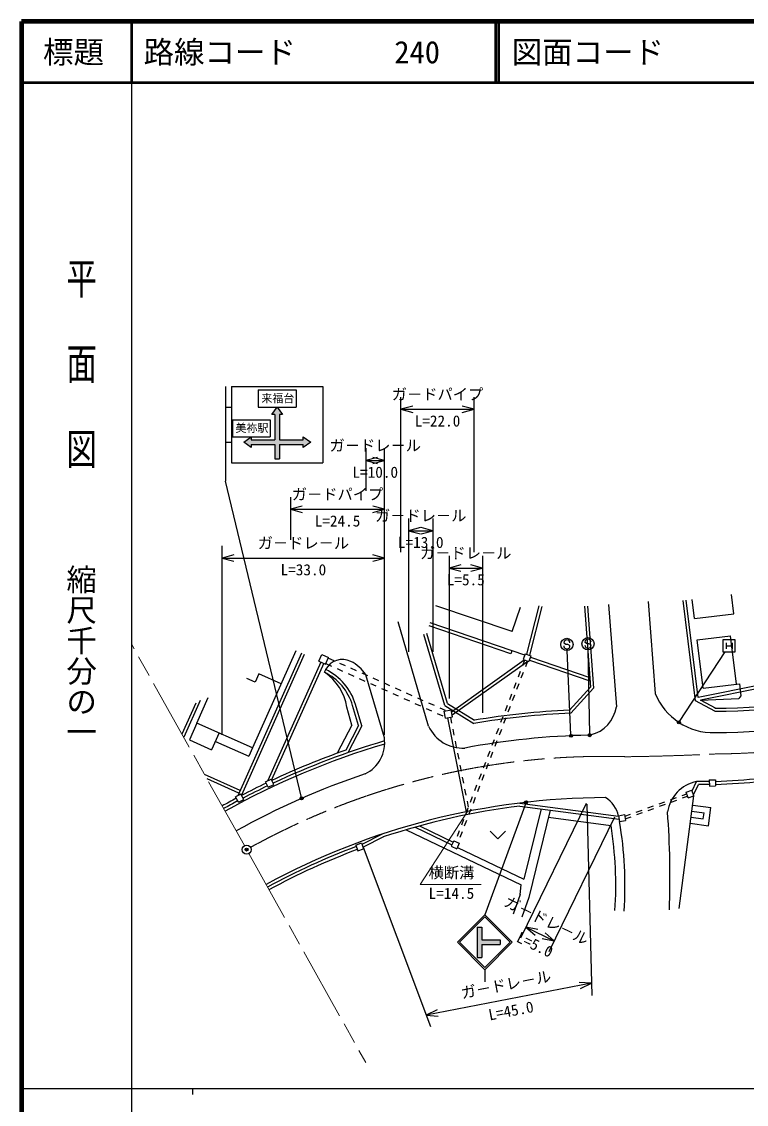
# Model space of a CAD drawing. Units: millimetres, scale not verified. Extents: x 40000 to 680000, y 20000 to 380000.
# Drawn here: x 40000 to 158884, y 202409 to 380000 of the extents above; entities that cross this region are included whole.
import ezdxf
from ezdxf.enums import TextEntityAlignment as Align

# ---------------------------------------------------------------- set-up
doc = ezdxf.new("R2010")
doc.units = ezdxf.units.MM
doc.header["$LTSCALE"] = 1000
doc.header["$PDMODE"] = 32
doc.header["$PDSIZE"] = 500
doc.linetypes.add('CHAIN', pattern=[18.5, 12, -1.5, 3.5, -1.5])
for name, color, linetype, lineweight in [('S-BGD', 7, 'Continuous', 25), ('S-BMK', 2, 'CHAIN', 13), ('S-BMK-SRVR', 3, 'Continuous', 25), ('S-STR-HTXT', 7, 'Continuous', 13), ('S-STR-STRC', 7, 'Continuous', 25), ('S-TTL', 2, 'Continuous', 140), ('S-TTL-BAND', 7, 'Continuous', 25), ('S-TTL-LINE', 7, 'Continuous', 50)]:
    doc.layers.add(name, color=color, linetype=linetype, lineweight=lineweight)
doc.layers.add('S-OTRS', color=6, linetype='Continuous')
doc.layers.add('S-TTL-TXT', color=7, linetype='Continuous')
doc.styles.add('@ＭＳ ゴシック', font='')
doc.styles.add('ＭＳ ゴシック', font='')
doc.styles.get('@ＭＳ ゴシック').set_extended_font_data('@MS Gothic')
doc.styles.get('ＭＳ ゴシック').set_extended_font_data('MS Gothic')

msp = doc.modelspace()

# ---------------------------------------------------------------- hatches: boundary and pattern name
at = {"layer": 'S-STR-STRC'}
for points in [[(76421, 311038), (77671, 311913), (77671, 311413), (81546, 311413), (81546, 315538), (81046, 315538), (81921, 316788), (82796, 315538), (82296, 315538), (82296, 311413), (86171, 311413), (86171, 311913), (87421, 311038), (86171, 310163), (86171, 310663), (82296, 310663), (82296, 308288), (81546, 308288), (81546, 310663), (77671, 310663), (77671, 310163)], [(114741, 231493), (115491, 231493), (115491, 229368), (118491, 229368), (118491, 228618), (115491, 228618), (115491, 226493), (114741, 226493)]]:
    msp.add_hatch(color=256, dxfattribs=at).paths.add_polyline_path(points)

# ---------------------------------------------------------------- linework, layer by layer
at = {"layer": 'S-BGD'}
for p, q in [((156854, 282863), (156473, 286017)), ((120443, 279954), (107968, 284205)), ((124839, 284203), (122834, 276234)), ((136295, 284408), (137561, 267635)), ((142777, 284897), (143915, 269815)), ((150524, 268574), (148530, 285056)), ((150959, 269141), (149027, 285116)), ((150401, 282083), (150020, 285236)), ((120443, 279954), (121812, 283972)), ((125324, 284081), (123309, 276072)), ((132306, 284107), (133307, 270852)), ((132805, 284144), (133822, 270676)), ((150401, 282083), (156854, 282863)), ((106756, 264419), (101744, 281542)), ((120244, 276324), (106839, 280892)), ((122518, 276078), (107000, 281365)), ((109410, 267812), (105996, 279476)), ((109836, 268137), (106476, 279616)), ((150821, 278608), (156281, 279268)), ((157242, 271326), (156281, 279268)), ((151782, 270666), (150821, 278608)), ((85900, 276390), (75449, 253028)), ((86356, 276186), (76050, 253146)), ((84987, 276798), (77862, 260871)), ((88775, 275104), (89265, 276199)), ((89265, 276199), (90360, 275709)), ((89870, 274614), (90360, 275709)), ((90320, 275618), (91232, 275209)), ((110527, 266818), (122458, 275306)), ((120406, 276797), (120244, 276324)), ((122512, 275287), (122155, 274353)), ((122598, 276314), (122276, 275368)), ((122276, 275368), (123222, 275045)), ((122598, 276314), (123545, 275992)), ((123545, 275992), (123222, 275045)), ((123303, 275282), (133228, 271900)), ((123464, 275755), (133187, 272442)), ((89094, 274961), (80393, 255509)), ((89551, 274757), (80993, 255626)), ((88775, 275104), (89870, 274614)), ((89657, 273275), (89873, 273725)), ((89911, 274705), (90824, 274297)), ((91737, 273888), (92650, 273480)), ((92145, 274801), (93058, 274393)), ((93971, 273984), (94884, 273576)), ((110632, 266280), (123041, 275107)), ((122986, 275126), (122628, 274192)), ((78294, 271633), (76925, 272245)), ((78907, 273002), (78294, 271633)), ((82558, 271369), (78907, 273002)), ((93563, 273072), (94475, 272663)), ((95388, 272255), (96301, 271847)), ((95797, 273168), (96709, 272759)), ((99497, 262523), (96469, 272867)), ((97622, 272351), (98535, 271943)), ((121797, 273419), (121439, 272486)), ((122271, 273258), (121913, 272324)), ((97214, 271438), (98127, 271030)), ((99040, 270622), (99952, 270213)), ((99448, 271534), (100361, 271126)), ((101274, 270718), (102186, 270309)), ((121081, 271552), (120724, 270618)), ((121555, 271390), (121197, 270457)), ((133307, 270852), (129886, 267062)), ((133822, 270676), (130117, 266572)), ((161599, 271287), (150959, 269141)), ((161688, 270795), (151336, 268707)), ((151782, 270666), (157738, 271386)), ((157738, 271386), (157978, 269401)), ((68555, 268229), (66286, 263155)), ((69300, 268669), (66590, 262611)), ((68734, 264954), (70615, 269160)), ((100865, 269805), (101778, 269397)), ((102691, 268988), (103604, 268580)), ((103099, 269901), (104012, 269493)), ((104516, 268172), (105429, 267763)), ((104925, 269084), (105838, 268676)), ((106750, 268268), (107663, 267859)), ((120366, 269684), (120008, 268750)), ((120840, 269523), (120482, 268589)), ((153700, 266876), (150524, 268574)), ((151336, 268707), (157638, 268968)), ((153935, 267317), (151336, 268707)), ((157978, 269401), (157638, 268968)), ((94191, 264632), (93337, 267549)), ((95264, 264526), (94297, 267830)), ((95800, 264473), (94776, 267971)), ((106342, 267355), (107255, 266947)), ((108168, 266538), (109081, 266130)), ((108576, 267451), (109489, 267043)), ((109286, 266907), (110464, 267138)), ((109517, 265729), (109286, 266907)), ((109410, 267812), (114172, 264883)), ((109836, 268137), (114274, 265408)), ((110695, 265960), (110464, 267138)), ((119650, 267816), (119293, 266883)), ((120124, 267655), (119766, 266721)), ((68734, 264954), (67509, 262216)), ((77862, 260871), (68734, 264954)), ((94191, 264632), (91768, 259992)), ((109517, 265729), (110695, 265960)), ((109834, 265791), (112907, 250396)), ((110325, 265888), (110521, 264907)), ((118935, 265949), (118577, 265015)), ((119409, 265787), (119051, 264854)), ((72385, 263321), (71160, 260583)), ((95264, 264526), (93154, 260486)), ((95800, 264473), (93506, 260079)), ((110716, 263926), (110912, 262946)), ((118220, 264081), (117862, 263147)), ((118693, 263920), (118335, 262986)), ((67509, 262216), (71160, 260583)), ((71773, 261952), (77250, 259502)), ((111108, 261965), (111304, 260984)), ((117504, 262214), (117146, 261280)), ((117978, 262052), (117620, 261118)), ((77862, 260871), (77250, 259502)), ((111499, 260004), (111695, 259023)), ((116789, 260346), (116431, 259412)), ((117262, 260185), (116904, 259251)), ((111891, 258042), (112087, 257062)), ((116073, 258478), (115715, 257544)), ((116547, 258317), (116189, 257383)), ((75842, 253906), (70000, 256519)), ((75638, 253450), (70409, 255788)), ((80025, 255334), (80928, 255763)), ((81357, 254859), (80928, 255763)), ((112282, 256081), (112478, 255101)), ((115358, 256611), (115000, 255677)), ((115831, 256449), (115473, 255515)), ((80453, 254431), (80025, 255334)), ((80453, 254431), (81357, 254859)), ((112674, 254120), (112870, 253139)), ((114642, 254743), (114284, 253809)), ((115116, 254582), (114758, 253648)), ((149007, 253623), (149947, 253965)), ((150289, 253024), (149947, 253965)), ((149997, 253827), (150708, 255348)), ((150239, 253162), (151028, 254851)), ((152808, 255367), (150708, 255348)), ((152813, 254867), (151028, 254851)), ((152806, 255617), (153806, 255627)), ((152806, 255617), (152815, 254617)), ((152815, 254617), (153815, 254627)), ((153806, 255627), (153815, 254627)), ((75968, 253302), (75083, 252835)), ((75550, 251951), (75083, 252835)), ((75550, 251951), (76435, 252418)), ((76435, 252418), (75968, 253302)), ((113927, 252875), (113569, 251941)), ((114400, 252714), (114043, 251780)), ((146467, 252382), (147407, 252724)), ((146543, 251984), (147483, 252325)), ((147846, 234517), (150289, 253024)), ((148347, 253065), (149110, 253341)), ((148423, 252667), (149246, 252965)), ((149349, 252683), (149007, 253623)), ((149349, 252683), (150289, 253024)), ((113211, 251008), (112853, 250074)), ((113066, 252159), (113261, 251178)), ((113685, 250846), (113327, 249912)), ((121737, 251327), (138021, 249172)), ((121739, 251831), (137923, 249689)), ((125199, 250869), (122380, 239337)), ((126694, 250671), (123191, 236338)), ((140827, 250336), (141767, 250677)), ((142707, 251018), (143647, 251359)), ((142783, 250620), (143723, 250961)), ((144587, 251700), (145527, 252041)), ((144663, 251302), (145603, 251643)), ((149954, 250486), (151937, 250225)), ((150085, 251478), (153059, 251085)), ((152666, 248111), (153059, 251085)), ((112496, 249140), (112138, 248206)), ((112969, 248979), (112612, 248045)), ((126408, 249498), (136680, 248139)), ((137909, 249760), (138892, 249946)), ((137909, 249760), (138095, 248777)), ((138095, 248777), (139078, 248963)), ((138892, 249946), (139078, 248963)), ((138947, 249653), (139887, 249995)), ((139023, 249255), (139963, 249596)), ((140903, 249938), (141843, 250279)), ((149823, 249495), (151806, 249233)), ((151806, 249233), (151937, 250225)), ((103083, 247447), (121949, 238435)), ((104530, 247864), (110571, 244978)), ((105264, 248068), (110787, 245429)), ((111780, 247272), (111422, 246339)), ((112254, 247111), (111896, 246177)), ((116847, 247223), (118097, 245973)), ((119347, 247223), (118097, 245973)), ((149692, 248504), (152666, 248111)), ((94805, 244944), (95744, 245288)), ((95744, 245288), (96090, 244346)), ((99138, 246736), (95830, 245054)), ((99365, 246290), (96004, 244581)), ((110895, 245655), (110464, 244753)), ((110895, 245655), (111797, 245224)), ((111797, 245224), (111366, 244322)), ((94805, 244944), (95151, 244002)), ((95151, 244002), (96090, 244346)), ((110464, 244753), (111366, 244322)), ((111474, 244547), (122380, 239337)), ((121775, 236833), (121949, 238435)), ((123191, 236338), (122069, 233130))]:
    msp.add_line(p, q, dxfattribs=at)
for centre, radius, start, end in [((152538, 389871), 123000, 270.54129, 298.52767), ((92632, 272266), 3122, 63.98616, 152.12375), ((85849, 265331), 9309, 16.47582, 64.39316), ((91337, 269605), 6081, 32.4402, 64.0162), ((85849, 265331), 8809, 16.48029, 64.39316), ((85195, 266361), 8228, 8.29775, 57.16371), ((152538, 389871), 122500, 270.54129, 284.59955), ((153486, 273705), 10331, 202.11578, 271.36793), ((135513, 139486), 127200, 92.43119, 99.65819), ((135513, 139486), 127700, 92.52533, 99.57368), ((131934, 268521), 5697, 284.22493, 351.04567), ((152538, 389871), 126500, 270.54129, 284.07175), ((112341, 267002), 6153, 204.81942, 273.2386), ((135513, 139486), 123500, 91.1482, 100.64981), ((135513, 139486), 127200, 106.42354, 119.23905), ((135513, 139486), 127700, 106.35877, 115.14571), ((93876, 261725), 5678, 295.64047, 8.08175), ((135513, 139486), 128200, 109.29363, 115.14659), ((135513, 139486), 123500, 108.49658, 119.23905), ((148365, 389452), 134185, 272.31837, 278.73313), ((148365, 389452), 134685, 272.31837, 278.73392), ((135513, 139486), 128200, 115.59351, 117.61672), ((135513, 139486), 127700, 115.59439, 117.61585), ((151902, 249456), 6011, 101.45261, 171.29411), ((135513, 139486), 128200, 118.06365, 119.23905), ((136136, 135303), 117414, 90.17107, 118.50713), ((133192, 248617), 4851, 12.7717, 57.68606), ((135513, 139486), 127700, 118.06452, 119.23905), ((136136, 135303), 116914, 97.07415, 108.36705), ((75986, 238307), 62986, 356.15531, 9.56835), ((-4707, 239408), 151065, 358.06949, 4.15964), ((75986, 238307), 61486, 356.15531, 9.20084), ((136136, 135303), 116914, 110.65547, 118.50713), ((136136, 135303), 116414, 110.65757, 118.50713)]:
    msp.add_arc(centre, radius, start, end, dxfattribs=at)
at = {"layer": 'S-BMK'}
for p, q in [((76532, 244851), (58000, 277957)), ((77264, 243542), (96436, 209293))]:
    msp.add_line(p, q, dxfattribs=at)
for centre, radius, start, end in [((152538, 389871), 130000, 270.54129, 279.24562), ((135513, 139486), 120000, 88.20385, 118.88095), ((133892, 666761), 407369, 270.7569, 272.79627)]:
    msp.add_arc(centre, radius, start, end, dxfattribs=at)
at = {"layer": 'S-BMK-SRVR'}
msp.add_circle((76898, 244197), 750, dxfattribs=at)
msp.add_point((76898, 244197), dxfattribs=at)
msp.add_point((76898, 244197), dxfattribs=at)
at = {"layer": 'S-OTRS'}
msp.add_point((76898, 244197), dxfattribs=at)
at = {"layer": 'S-STR-HTXT'}
for q in [(113154, 250446), (115386, 238444)]:
    msp.add_line((105386, 238444), q, dxfattribs=at)
at = {"layer": 'S-STR-STRC'}
for p, q in [((73421, 320153), (73421, 304653)), ((74421, 320153), (74421, 307653)), ((74421, 320153), (89421, 320153)), ((89421, 320153), (89421, 307653)), ((78821, 319588), (85021, 319588)), ((78821, 319588), (78821, 316788)), ((85021, 319588), (85021, 316788)), ((102219, 292971), (102219, 318421)), ((114219, 292971), (114219, 318421)), ((73421, 316778), (74421, 316778)), ((78821, 316788), (85021, 316788)), ((81046, 315538), (81921, 316788)), ((81921, 316788), (82796, 315538)), ((104151, 316939), (102219, 316421)), ((102219, 316421), (114219, 316421)), ((102219, 316421), (104151, 315904)), ((114219, 316421), (112287, 316939)), ((112287, 315904), (114219, 316421)), ((74571, 314713), (80771, 314713)), ((74571, 314713), (74571, 311913)), ((80771, 314713), (80771, 311913)), ((81546, 315538), (81046, 315538)), ((81546, 315538), (81546, 311413)), ((82796, 315538), (82296, 315538)), ((82296, 315538), (82296, 311413)), ((73421, 311028), (74421, 311028)), ((74571, 311913), (80771, 311913)), ((76421, 311038), (77671, 311913)), ((77671, 310163), (76421, 311038)), ((77671, 311913), (77671, 311413)), ((77671, 311413), (81546, 311413)), ((82296, 311413), (86171, 311413)), ((86171, 311913), (87421, 311038)), ((86171, 311413), (86171, 311913)), ((87421, 311038), (86171, 310163)), ((77671, 310663), (81546, 310663)), ((77671, 310663), (77671, 310163)), ((81546, 310663), (81546, 308288)), ((82296, 310663), (86171, 310663)), ((82296, 310663), (82296, 308288)), ((86171, 310163), (86171, 310663)), ((96469, 310016), (96469, 303016)), ((99546, 263016), (99546, 310016)), ((74421, 307653), (89421, 307653)), ((81546, 308288), (82296, 308288)), ((98401, 308534), (96469, 308016)), ((96469, 308016), (99546, 308016)), ((96469, 308016), (98401, 307499)), ((99546, 308016), (97614, 308534)), ((97614, 307499), (99546, 308016)), ((85897, 252743), (73421, 304653)), ((84089, 302016), (84089, 295016)), ((86021, 300534), (84089, 300016)), ((99546, 300016), (97614, 300534)), ((84089, 300016), (99546, 300016)), ((84089, 300016), (86021, 299499)), ((97614, 299499), (99546, 300016)), ((103474, 298504), (103474, 276631)), ((107459, 298504), (107459, 276631)), ((105406, 297022), (103474, 296504)), ((107459, 296504), (105527, 297022)), ((103474, 296504), (107459, 296504)), ((103474, 296504), (105406, 295987)), ((105527, 295987), (107459, 296504)), ((72893, 263016), (72893, 294016)), ((74825, 292534), (72893, 292016)), ((72893, 292016), (99546, 292016)), ((72893, 292016), (74825, 291499)), ((99546, 292016), (97614, 292534)), ((97614, 291499), (99546, 292016)), ((110107, 292375), (110107, 268970)), ((115607, 292375), (115607, 266625)), ((112039, 290893), (110107, 290375)), ((110107, 290375), (115607, 290375)), ((110107, 290375), (112039, 289858)), ((115607, 290375), (113675, 290893)), ((113675, 289858), (115607, 290375)), ((129053, 277994), (128954, 278112)), ((129298, 277854), (129053, 277994)), ((129599, 277852), (129298, 277854)), ((129844, 277740), (129599, 277852)), ((129950, 277604), (129844, 277740)), ((132510, 278102), (132411, 278220)), ((132755, 277963), (132510, 278102)), ((133056, 277960), (132755, 277963)), ((133301, 277849), (133056, 277960)), ((133407, 277712), (133301, 277849)), ((155047, 278609), (155047, 276609)), ((157047, 278609), (155047, 278609)), ((155547, 278109), (155547, 277109)), ((155547, 277609), (156547, 277609)), ((156547, 278109), (156547, 277109)), ((157047, 276609), (157047, 278609)), ((130099, 263018), (129492, 276854)), ((133185, 263114), (132924, 276962)), ((147903, 265191), (155391, 276609)), ((155047, 276609), (157047, 276609)), ((122688, 251809), (115991, 233493)), ((132603, 251777), (121832, 229682)), ((132739, 251667), (133516, 220260)), ((137263, 249506), (126492, 227410)), ((96002, 244580), (107064, 215157)), ((121775, 236833), (120653, 233625)), ((111491, 228993), (115991, 233493)), ((111845, 228993), (115991, 233139)), ((120491, 228993), (115991, 233493)), ((120138, 228993), (115991, 233139)), ((114741, 231493), (114741, 226493)), ((114741, 231493), (115491, 231493)), ((115491, 231493), (115491, 229368)), ((122708, 231479), (127368, 229208)), ((124671, 231098), (122708, 231479)), ((122708, 231479), (124218, 230168)), ((115491, 229368), (118491, 229368)), ((118491, 229368), (118491, 228618)), ((125405, 229589), (127368, 229208)), ((127368, 229208), (125858, 230520)), ((111492, 228993), (115991, 224493)), ((111845, 228993), (115991, 224846)), ((115491, 228618), (118491, 228618)), ((115491, 228618), (115491, 226493)), ((115991, 224493), (120491, 228993)), ((115991, 224846), (120138, 228993)), ((114741, 226493), (115491, 226493)), ((115992, 224493), (115992, 222493)), ((133466, 222259), (106360, 217029)), ((133466, 222259), (131471, 222401)), ((131667, 221385), (133466, 222259)), ((108159, 217904), (106360, 217029)), ((106360, 217029), (108355, 216887))]:
    msp.add_line(p, q, dxfattribs=at)
for centre, radius in [((129449, 277853), 1000), ((132905, 277962), 1000), ((147820, 265066), 150), ((147820, 265066), 120), ((147820, 265066), 90), ((147820, 265066), 60), ((147820, 265066), 30), ((130105, 262868), 150), ((130105, 262868), 120), ((130105, 262868), 90), ((130105, 262868), 60), ((130105, 262868), 30), ((133188, 262964), 150), ((133188, 262964), 120), ((133188, 262964), 90), ((133188, 262964), 60), ((133188, 262964), 30), ((85932, 252597), 150), ((85932, 252597), 120), ((85932, 252597), 90), ((85932, 252597), 60), ((85932, 252597), 30), ((122740, 251950), 150), ((122740, 251950), 120), ((122740, 251950), 90), ((122740, 251950), 60), ((122740, 251950), 30)]:
    msp.add_circle(centre, radius, dxfattribs=at)
for centre, start, end in [((129450, 277608), 179.55488, 359.55488), ((129454, 278108), 359.55488, 179.55488), ((132907, 277716), 179.55488, 359.55488), ((132911, 278216), 359.55488, 179.55488)]:
    msp.add_arc(centre, 500, start, end, dxfattribs=at)
for p in [(147820, 265066), (130105, 262868), (133188, 262964), (85932, 252597), (122740, 251950)]:
    msp.add_point(p, dxfattribs=at)
at = {"layer": 'S-TTL'}
for p, q in [((40000, 380000), (40000, 20000)), ((680000, 380000), (40000, 380000))]:
    msp.add_line(p, q, dxfattribs=at)
at = {"layer": 'S-TTL-BAND'}
for p, q in [((58000, 370000), (58000, 20000)), ((40000, 205000), (579000, 205000)), ((68000, 205000), (68000, 204000))]:
    msp.add_line(p, q, dxfattribs=at)
at = {"layer": 'S-TTL-LINE'}
for p, q in [((58000, 380000), (58000, 370000)), ((117750, 380000), (117750, 370000)), ((118250, 380000), (118250, 370000)), ((40000, 370000), (680000, 370000))]:
    msp.add_line(p, q, dxfattribs=at)

# ---------------------------------------------------------------- texts
at = {"layer": 'S-STR-HTXT', "style": 'ＭＳ ゴシック'}
msp.add_text('横断溝', height=1833, dxfattribs=at).set_placement((106761, 238944), align=Align.BOTTOM_LEFT)
msp.add_text('L=14.5', height=1833, dxfattribs=at).set_placement((106761, 237944), align=Align.TOP_LEFT)
at = {"layer": 'S-STR-STRC', "style": 'ＭＳ ゴシック'}
for s, p in [('ガ－ドパイプ', (108219, 317421)), ('ガ－ドレ－ル', (98007, 309016)), ('ガ－ドパイプ', (91817, 301016)), ('ガ－ドレ－ル', (105467, 297504)), ('ガ－ドレ－ル', (86219, 293016)), ('ガ－ドレ－ル', (112857, 291375))]:
    msp.add_text(s, height=1833, dxfattribs=at).set_placement(p, align=Align.BOTTOM_CENTER)
for s, p in [('来福台', (82021, 318223)), ('美祢駅', (77771, 313348))]:
    msp.add_text(s, height=1320, dxfattribs=at).set_placement(p, align=Align.MIDDLE_CENTER)
at = {"layer": 'S-STR-STRC', "style": '@ＭＳ ゴシック'}
for s, p in [('L=22.0', (108219, 315421)), ('L=10.0', (98007, 307016)), ('L=24.5', (91817, 299016)), ('L=13.0', (105467, 295504)), ('L=33.0', (86219, 291016)), ('L=5.5', (112857, 289375))]:
    msp.add_text(s, height=1833, dxfattribs=at).set_placement(p, align=Align.TOP_CENTER)
at = {"layer": 'S-STR-STRC', "style": 'ＭＳ ゴシック'}
for rotation, p in [(334.011, (125476, 231242)), (10.92, (119724, 220626))]:
    msp.add_text('ガ－ドレ－ル', height=1833, rotation=rotation, dxfattribs=at).set_placement(p, align=Align.BOTTOM_CENTER)
at = {"layer": 'S-STR-STRC', "style": '@ＭＳ ゴシック'}
for s, rotation, p in [('L=5.0', 334.011, (124600, 229445)), ('L=45.0', 10.92, (120102, 218662))]:
    msp.add_text(s, height=1833, rotation=rotation, dxfattribs=at).set_placement(p, align=Align.TOP_CENTER)
at = {"layer": 'S-TTL-BAND', "style": '@ＭＳ ゴシック', "width": 1.4}
msp.add_text('平  面  図', height=3666, rotation=270, dxfattribs=at).set_placement((49777, 306475), align=Align.MIDDLE_RIGHT)
at = {"layer": 'S-TTL-BAND', "style": '@ＭＳ ゴシック'}
msp.add_text('縮尺千分の一', height=3666, rotation=270, dxfattribs=at).set_placement((49777, 261030), align=Align.MIDDLE_RIGHT)
at = {"layer": 'S-TTL-TXT', "style": 'ＭＳ ゴシック'}
msp.add_text('標題', height=3666, dxfattribs=at).set_placement((48500, 375000), align=Align.MIDDLE_CENTER)
for s, p in [('路線コード', (60000, 375000)), ('240', (101142, 375000)), ('図面コード', (120380, 375000))]:
    msp.add_text(s, height=3666, dxfattribs=at).set_placement(p, align=Align.MIDDLE_LEFT)

doc.saveas('drawing.dxf')
